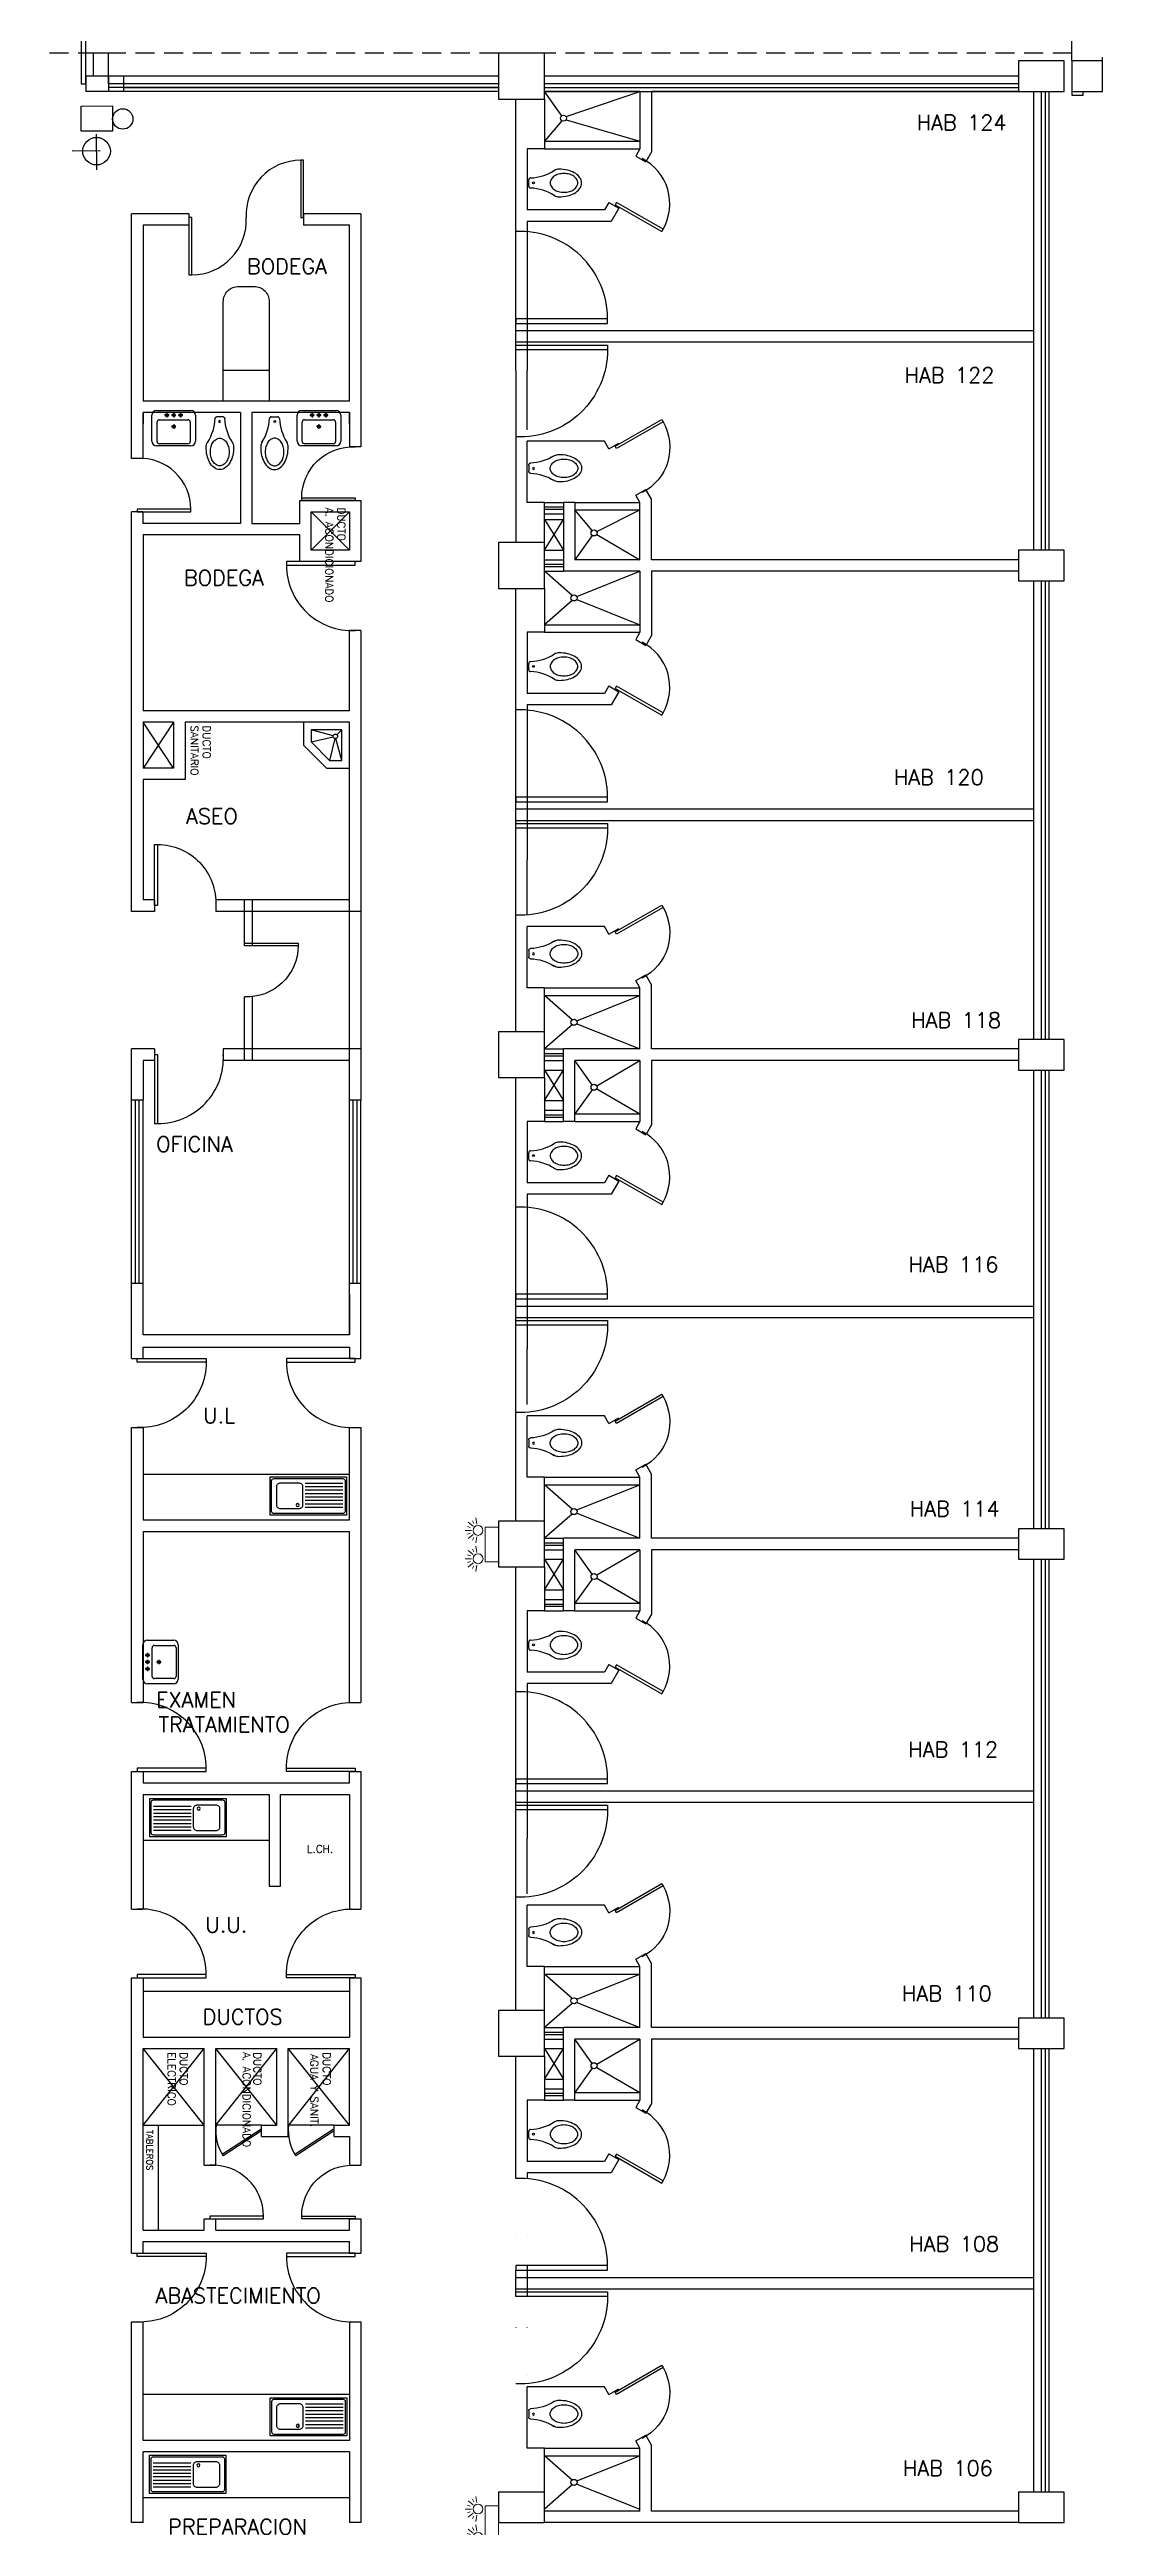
# Model space of a CAD drawing. Header units: metres. Extents: x 51 to 18146, y -212 to 18074.
# Drawn here: x 124.97 to 138.74, y 345.06 to 377.46 of the extents above; entities that cross this region are included whole.
import ezdxf

# ---------------------------------------------------------------- set-up
doc = ezdxf.new("R2010")
doc.units = ezdxf.units.M
doc.linetypes.add('HIDDEN', pattern=[0.375, 0.25, -0.125])
doc.layers.get('0').update_dxf_attribs({"color": 250})
for name, color, linetype in [('AY', 1, 'Continuous'), ('COL', 2, 'Continuous'), ('I-LE', 1, 'Continuous'), ('MU', 1, 'Continuous'), ('NO', 250, 'Continuous'), ('PA', 7, 'Continuous'), ('PU', 1, 'Continuous'), ('SA', 1, 'Continuous'), ('TA', 3, 'Continuous'), ('VE', 5, 'Continuous')]:
    doc.layers.add(name, color=color, linetype=linetype)
doc.layers.add('L-lampara de emergencia', color=1, linetype='Continuous', lineweight=0)
doc.layers.get('0').freeze()
doc.styles.add('ROMANS', font='romans', dxfattribs={"height": 0.13})

# ---------------------------------------------------------------- blocks, each defined once
blk = doc.blocks.new('A$C7ec3bbc5')
at = {"layer": 'L-lampara de emergencia'}
for p, q in [((0.00008, 0.000355), (0.000041, 0.000377)), ((0.000122, 0.000368), (0.000063, 0.000438)), ((0.000141, 0.000407), (0.000126, 0.000449)), ((0.000182, 0.000389), (0.000182, 0.000481)), ((0.000222, 0.000407), (0.000237, 0.000449)), ((0.000241, 0.000368), (0.0003, 0.000438)), ((0.000283, 0.000355), (0.000322, 0.000377)), ((0.00049, 0.000355), (0.000451, 0.000377)), ((0.000531, 0.000368), (0.000473, 0.000438)), ((0.000551, 0.000407), (0.000536, 0.000449)), ((0.000591, 0.000389), (0.000591, 0.000481)), ((0.000631, 0.000407), (0.000647, 0.000449)), ((0.000651, 0.000368), (0.00071, 0.000438)), ((0.000693, 0.000355), (0.000731, 0.000377)), ((0.00009, 0.000313), (0, 0.000328)), ((0.000273, 0.000313), (0.000363, 0.000328)), ((0.0005, 0.000313), (0.00041, 0.000328)), ((0.000683, 0.000313), (0.000773, 0.000328))]:
    blk.add_line(p, q, dxfattribs=at)
at = {"layer": 'L-lampara de emergencia', "linetype": 'Continuous'}
for p, q in [((0.000136, 0), (0.000136, 0.000192)), ((0.000136, 0.000192), (0.000636, 0.000192)), ((0.000636, 0), (0.000136, 0)), ((0.000636, 0.000192), (0.000636, 0))]:
    blk.add_line(p, q, dxfattribs=at)
at = {"layer": 'L-lampara de emergencia', "linetype": 'Continuous', "extrusion": (0, 0, -1)}
for centre, major_axis, start_param, end_param in [((0.000182, 0.000296), (0.0000505, 0.0000505), 3.926989, 10.210174), ((0.000591, 0.000296), (-0.0000505, 0.0000505), 5.497785254899894, 11.78097056207948)]:
    blk.add_ellipse(centre, major_axis=major_axis, ratio=1, start_param=start_param, end_param=end_param, dxfattribs=at)
blk = doc.blocks.new('A$C929a6598')
at = {"layer": 'I-LE'}
for p, q in [((0.000219, 0.000186), (0.000218, -0.000332)), ((0.000275, -0.000058), (-0.000135, -0.000058))]:
    blk.add_line(p, q, dxfattribs=at)
at = {"layer": 'I-LE', "lineweight": 25}
blk.add_lwpolyline([(0.000001, 0.000597), (0.000458, 0.000595), (0.000457, 0.000231), (0, 0.000232)], close=True, dxfattribs=at)
at = {"layer": 'I-LE'}
blk.add_circle((0.000606, 0.000405), 0.000148, dxfattribs=at)
at = {"layer": 'I-LE', "lineweight": 25}
blk.add_circle((0.000221, -0.00006), 0.000201, dxfattribs=at)
blk = doc.blocks.new('-COL60-')
at = {"color": 0}
blk.add_lwpolyline([(-0.3, 0.3), (-0.3, -0.3), (0.3, -0.3), (0.3, 0.3)], close=True, dxfattribs=at)
blk = doc.blocks.new('-COL40-')
at = {"color": 0}
blk.add_lwpolyline([(-0.2, 0.2), (-0.2, -0.2), (0.2, -0.2), (0.2, 0.2)], close=True, dxfattribs=at)
blk = doc.blocks.new('AS-03')
at = {"color": 0}
for p, q in [((-0.278, -0.098), (-0.278, 0.242)), ((-0.218, 0.302), (0.232, 0.302)), ((-0.211, -0.103), (-0.211, 0.152)), ((-0.181, 0.182), (0.194, 0.182)), ((-0.053, 0.242), (-0.113, 0.242)), ((-0.083, 0.272), (-0.083, 0.212)), ((0.037, 0.242), (-0.023, 0.242)), ((0.037, 0.092), (-0.023, 0.092)), ((0.007, 0.272), (0.007, 0.212)), ((0.007, 0.122), (0.007, 0.062)), ((0.127, 0.242), (0.067, 0.242)), ((0.097, 0.272), (0.097, 0.212)), ((0.224, 0.152), (0.224, -0.103)), ((0.292, 0.242), (0.292, -0.098)), ((0.232, -0.158), (-0.218, -0.158)), ((0.194, -0.133), (-0.181, -0.133))]:
    blk.add_line(p, q, dxfattribs=at)
for centre in [(-0.083, 0.242), (0.007, 0.242), (0.007, 0.092), (0.097, 0.242)]:
    blk.add_circle(centre, 0.02, dxfattribs=at)
for centre, radius, start, end in [((-0.218, 0.242), 0.06, 90, 180), ((-0.181, 0.152), 0.03, 90, 180), ((0.194, 0.152), 0.03, 0, 90), ((0.232, 0.242), 0.06, 0, 90), ((-0.218, -0.098), 0.06, 180, 270), ((-0.181, -0.103), 0.03, 180, 270), ((0.194, -0.103), 0.03, 270, 0), ((0.232, -0.098), 0.06, 270, 0)]:
    blk.add_arc(centre, radius, start, end, dxfattribs=at)
blk = doc.blocks.new('AS-21')
at = {"color": 0}
for p, q in [((0.3, 0.6), (0, 0.6)), ((0.259, 0.5), (0.1, 0.5)), ((0.1, 0.5), (0.1, 0.1)), ((0.1, 0.5), (0.177, 0.213)), ((0.192, 0.213), (0.259, 0.5)), ((0.5, 0.259), (0.259, 0.5)), ((0.6, 0.3), (0.3, 0.6)), ((0.1, 0.1), (0.164, 0.164)), ((0.1, 0.1), (0.5, 0.1)), ((0.5, 0.259), (0.213, 0.191)), ((0.213, 0.177), (0.5, 0.1))]:
    blk.add_line(p, q, dxfattribs=at)
for points in [[(0.5, 0.1), (0.5, 0.259)], [(0.6, 0), (0.6, 0.3)]]:
    blk.add_lwpolyline(points, dxfattribs=at)
blk.add_circle((0.185, 0.185), 0.0292, dxfattribs=at)
blk = doc.blocks.new('AS-07')
at = {"color": 0}
for p, q in [((0.446, 0.149), (-0.048, 0.149)), ((0.446, 0.104), (-0.048, 0.104)), ((0.446, 0.059), (-0.048, 0.059)), ((0.446, 0.014), (-0.048, 0.014)), ((0.446, -0.031), (-0.048, -0.031)), ((0.446, -0.076), (-0.048, -0.076)), ((0.446, -0.121), (-0.048, -0.121)), ((0.446, -0.166), (-0.048, -0.166))]:
    blk.add_line(p, q, dxfattribs=at)
blk.add_lwpolyline([(-0.507, 0.25), (-0.507, -0.25), (0.493, -0.25), (0.493, 0.25)], close=True, dxfattribs=at)
for points in [[(-0.487, 0.2), (-0.487, -0.2, 0.414214), (-0.457, -0.23), (0.443, -0.23, 0.414214), (0.473, -0.2), (0.473, 0.2, 0.414214), (0.443, 0.23), (-0.457, 0.23, 0.414214)], [(-0.421, 0.117), (-0.421, -0.123, 0.414214), (-0.371, -0.173), (-0.131, -0.173, 0.414214), (-0.081, -0.123), (-0.081, 0.117, 0.414214), (-0.131, 0.167), (-0.371, 0.167, 0.414214)]]:
    blk.add_lwpolyline(points, format="xyb", close=True, dxfattribs=at)
blk.add_circle((-0.147, 0.118), 0.02, dxfattribs=at)
blk = doc.blocks.new('AS-14')
at = {"color": 0}
blk.add_line((-0.046, 0.483), (0.036, 0.483), dxfattribs=at)
for points in [[(-0.162, 0.158, 0.022879), (-0.17, 0.146, 0.128162), (-0.185, 0.088, 0.055069), (-0.173, -0.023, 0.068879), (-0.14, -0.11, 0.105724), (-0.079, -0.182, 0.165058), (-0.005, -0.207, 0.165058), (0.069, -0.182, 0.105724), (0.13, -0.11, 0.068879), (0.163, -0.023, 0.055069), (0.175, 0.088, 0.128162)], [(0.175, 0.088, 0.128162), (0.16, 0.146, 0.022879), (0.152, 0.158, 0.085166)]]:
    blk.add_lwpolyline(points, format="xyb", dxfattribs=at)
blk.add_lwpolyline([(-0.125, 0.023, 0.068446), (-0.116, -0.049, 0.080596), (-0.09, -0.105, 0.107056), (-0.047, -0.145, 0.138156), (-0.003, -0.158, 0.138156), (0.041, -0.145, 0.107056), (0.083, -0.105, 0.080596), (0.109, -0.049, 0.068446), (0.119, 0.023, 0.068446), (0.109, 0.095, 0.080596), (0.083, 0.151, 0.107056), (0.041, 0.191, 0.138156), (-0.003, 0.203, 0.138156), (-0.047, 0.191, 0.107056), (-0.09, 0.151, 0.080596), (-0.116, 0.095, 0.068446)], format="xyb", close=True, dxfattribs=at)
blk.add_circle((-0.002, 0.42), 0.0125, dxfattribs=at)
for centre, radius, start, end in [((-0.7, 0.487), 0.63, 327.6068, 357.4769), ((-0.046, 0.458), 0.025, 90, 177.4769), ((0.036, 0.458), 0.025, 2.5231, 90), ((0.69, 0.487), 0.63, 182.5231, 212.3932)]:
    blk.add_arc(centre, radius, start, end, dxfattribs=at)
blk = doc.blocks.new('P-DE')
at = {"color": 0}
blk.add_lwpolyline([(-0.05, 1), (-0.05, 0), (0, 0), (0, 1), (-0.05, 1, 0.429311), (-1, 0, 3.280951)], format="xyb", dxfattribs=at)
blk = doc.blocks.new('P-IZ')
at = {"color": 0}
blk.add_lwpolyline([(0.05, 1), (0.05, 0), (0, 0), (0, 1), (0.05, 1, -0.429311), (1, 0, -3.280951)], format="xyb", dxfattribs=at)
blk = doc.blocks.new('-MP1')
at = {"color": 0}
for points in [[(0.475, 0.5), (0.475, 0), (0.5, 0), (0.5, 0.5), (0.475, 0.5, 0.429311), (0, 0, 3.280951)], [(-0.475, -0.5), (-0.475, 0), (-0.5, 0), (-0.5, -0.5), (-0.475, -0.5, 0.429311), (0, 0, 3.280951)]]:
    blk.add_lwpolyline(points, format="xyb", dxfattribs=at)

msp = doc.modelspace()

# ---------------------------------------------------------------- linework, layer by layer
at = {"layer": 'AY', "color": 0, "linetype": 'HIDDEN'}
for p, q in [((130.844, 377.41), (124.244, 377.41)), ((138.344, 377.41), (131.444, 377.41)), ((138.344, 377.41), (136.109, 377.41))]:
    msp.add_line(p, q, dxfattribs=at)
at = {"layer": 'AY', "color": 0}
for p, q in [((128.894, 371.41), (128.394, 370.91)), ((128.894, 370.91), (128.394, 371.41)), ((131.444, 371.31), (131.694, 371.31)), ((131.444, 370.91), (131.694, 371.31)), ((131.444, 371.31), (131.694, 370.91)), ((131.444, 370.91), (131.694, 370.91)), ((126.594, 368.06), (126.194, 368.66)), ((126.594, 368.66), (126.194, 368.06)), ((131.444, 364.11), (131.694, 364.11)), ((131.444, 364.11), (131.694, 363.71)), ((131.444, 363.71), (131.694, 364.11)), ((131.444, 363.71), (131.694, 363.71)), ((131.444, 357.31), (131.694, 357.71)), ((131.444, 357.71), (131.694, 357.31)), ((131.444, 357.71), (131.694, 357.71)), ((131.444, 357.31), (131.694, 357.31)), ((126.994, 350.31), (126.194, 351.31)), ((126.194, 350.31), (126.994, 351.31)), ((127.944, 350.31), (127.144, 351.31)), ((127.144, 350.31), (127.944, 351.31)), ((128.894, 350.31), (128.094, 351.31)), ((128.099, 350.31), (128.894, 351.31)), ((131.444, 351.31), (131.694, 351.31)), ((131.444, 351.31), (131.694, 350.91)), ((131.444, 350.91), (131.694, 351.31)), ((131.444, 350.91), (131.694, 350.91)), ((126.194, 350.31), (126.994, 350.31)), ((127.744, 350.31), (127.144, 350.31)), ((128.694, 350.31), (128.094, 350.31))]:
    msp.add_line(p, q, dxfattribs=at)
at = {"layer": 'COL', "color": 15}
for points in [[(137.644, 377.31), (137.644, 376.91), (138.244, 376.91), (138.244, 377.31)], [(137.644, 377.31), (137.644, 376.91), (138.244, 376.91), (138.244, 377.31)], [(137.644, 377.31), (137.644, 376.91), (138.244, 376.91), (138.244, 377.31)], [(137.644, 370.91), (137.644, 370.51), (138.244, 370.51), (138.244, 370.91)], [(137.644, 364.51), (137.644, 364.11), (138.244, 364.11), (138.244, 364.51)], [(137.644, 358.11), (137.644, 357.71), (138.244, 357.71), (138.244, 358.11)], [(137.644, 351.71), (137.644, 351.31), (138.244, 351.31), (138.244, 351.71)], [(130.844, 345.51), (130.844, 345.11), (131.444, 345.11), (131.444, 345.51)], [(137.644, 345.51), (137.644, 345.11), (138.244, 345.11), (138.244, 345.51)]]:
    msp.add_lwpolyline(points, close=True, dxfattribs=at)
at = {"layer": 'MU', "color": 0}
for p, q in [((126.194, 358.825), (128.894, 358.825)), ((126.194, 354.035), (127.844, 354.035)), ((126.194, 352.06), (128.894, 352.06)), ((126.394, 348.935), (126.394, 350.31)), ((128.894, 346.785), (126.194, 346.785)), ((128.894, 345.435), (126.194, 345.435))]:
    msp.add_line(p, q, dxfattribs=at)
at = {"layer": 'NO'}
for p, q in [((131.07, 373.783), (137.844, 373.783)), ((131.07, 373.633), (137.844, 373.633)), ((131.07, 367.525), (137.844, 367.525)), ((131.07, 367.375), (137.844, 367.375)), ((127.522, 365.733), (127.522, 366.335)), ((127.622, 366.335), (127.622, 365.733)), ((127.522, 364.235), (127.522, 365.068)), ((127.622, 365.071), (127.622, 364.235)), ((131.07, 361.023), (137.844, 361.023)), ((131.07, 360.873), (137.844, 360.873)), ((131.07, 354.682), (137.844, 354.682)), ((131.07, 354.532), (137.844, 354.532)), ((131.07, 349.611), (131.07, 351.21)), ((131.07, 348.317), (137.844, 348.317)), ((131.07, 348.167), (137.844, 348.167))]:
    msp.add_line(p, q, dxfattribs=at)
at = {"layer": 'PA', "color": 0}
for p, q in [((138.344, 377.31), (138.344, 378.96)), ((138.344, 377.31), (138.344, 378.96)), ((138.744, 377.31), (138.744, 377.36)), ((125.744, 377.11), (125.444, 377.11)), ((125.444, 377.11), (125.444, 376.91)), ((125.744, 376.91), (125.444, 376.91)), ((125.744, 377.11), (125.744, 376.91)), ((131.07, 373.26), (131.069, 376.81)), ((137.644, 377.11), (131.444, 377.11)), ((132.544, 376.91), (131.444, 376.91)), ((132.694, 376.91), (131.444, 376.91)), ((131.444, 376.81), (131.444, 376.16)), ((132.694, 376.91), (131.694, 376.91)), ((132.694, 376.91), (131.695, 376.91)), ((132.694, 376.91), (132.694, 376.16)), ((132.844, 376.91), (132.844, 376.119)), ((137.644, 376.91), (132.844, 376.91)), ((138.344, 376.91), (138.344, 376.86)), ((138.344, 376.86), (138.494, 376.86)), ((138.494, 376.86), (138.494, 376.91)), ((131.219, 376.159), (131.219, 375.36)), ((131.444, 376.16), (131.22, 376.16)), ((132.694, 376.16), (132.639, 376.064)), ((132.639, 376.064), (132.769, 375.989)), ((132.844, 376.119), (132.769, 375.989)), ((126.794, 375.31), (126.044, 375.31)), ((126.044, 372.11), (126.044, 375.31)), ((126.794, 375.31), (126.794, 375.16)), ((128.294, 375.31), (128.294, 375.16)), ((129.044, 375.31), (128.294, 375.31)), ((129.044, 375.31), (129.044, 372.26)), ((131.219, 375.36), (131.22, 375.36)), ((131.22, 375.21), (131.219, 375.209)), ((131.219, 375.209), (131.219, 373.26)), ((132.232, 375.36), (131.22, 375.36)), ((132.319, 375.21), (131.22, 375.21)), ((132.289, 375.458), (132.232, 375.36)), ((132.289, 375.458), (132.419, 375.383)), ((132.419, 375.383), (132.319, 375.21)), ((126.794, 375.16), (126.194, 375.16)), ((126.194, 375.16), (126.194, 372.86)), ((128.894, 375.16), (128.294, 375.16)), ((128.894, 372.86), (128.894, 375.16)), ((131.07, 374.46), (131.069, 374.46)), ((131.219, 374.46), (131.219, 374.46)), ((131.07, 373.26), (131.069, 373.259)), ((131.069, 373.259), (131.069, 371.01)), ((131.219, 373.259), (131.219, 373.26)), ((131.219, 372.485), (131.219, 373.259)), ((128.894, 372.86), (126.194, 372.86)), ((127.469, 372.71), (126.194, 372.71)), ((127.469, 372.71), (126.194, 372.71)), ((126.194, 372.11), (126.194, 372.71)), ((126.194, 372.71), (126.194, 372.56)), ((127.469, 372.71), (127.469, 371.26)), ((127.619, 372.71), (127.619, 371.26)), ((128.894, 372.71), (127.619, 372.71)), ((128.894, 372.71), (127.619, 372.71)), ((128.894, 372.56), (128.894, 372.71)), ((128.894, 372.71), (128.894, 372.26)), ((129.044, 372.26), (128.894, 372.26)), ((132.232, 372.335), (131.219, 372.335)), ((131.219, 371.535), (131.219, 372.335)), ((132.289, 372.236), (132.232, 372.335)), ((132.289, 372.236), (132.419, 372.311)), ((126.194, 372.11), (126.044, 372.11)), ((126.044, 372.11), (126.044, 372.11)), ((132.639, 371.63), (132.769, 371.705)), ((132.694, 371.535), (132.639, 371.63)), ((132.844, 371.575), (132.769, 371.705)), ((126.044, 366.185), (126.044, 371.41)), ((126.19, 371.41), (126.044, 371.41)), ((126.19, 371.41), (126.19, 371.26)), ((128.244, 371.26), (128.244, 371.56)), ((128.244, 371.56), (129.044, 371.56)), ((128.394, 370.91), (128.394, 371.41)), ((128.394, 371.41), (128.894, 371.41)), ((128.894, 371.41), (128.894, 370.91)), ((129.044, 371.56), (129.044, 370.76)), ((131.219, 371.535), (131.22, 371.535)), ((131.444, 371.535), (131.22, 371.535)), ((131.444, 371.01), (131.444, 371.535)), ((131.694, 371.535), (131.694, 370.635)), ((131.844, 371.535), (131.694, 371.535)), ((131.844, 371.535), (131.844, 370.785)), ((132.694, 370.785), (132.694, 371.535)), ((132.844, 370.785), (132.844, 371.575)), ((127.469, 371.26), (126.19, 371.26)), ((128.244, 371.11), (126.194, 371.11)), ((126.194, 371.11), (126.194, 368.81)), ((127.619, 371.26), (128.244, 371.26)), ((128.244, 370.76), (128.244, 371.11)), ((129.044, 370.76), (128.244, 370.76)), ((128.894, 370.91), (128.394, 370.91)), ((132.694, 370.785), (131.844, 370.785)), ((132.694, 370.785), (131.844, 370.785)), ((137.644, 370.785), (132.844, 370.785)), ((137.644, 370.785), (132.844, 370.785)), ((131.07, 366.86), (131.069, 370.41)), ((131.444, 370.41), (131.444, 369.835)), ((132.694, 370.635), (131.694, 370.635)), ((132.694, 370.635), (132.694, 369.835)), ((137.644, 370.635), (132.844, 370.635)), ((132.844, 370.635), (132.844, 369.794)), ((129.044, 369.86), (128.894, 369.86)), ((128.894, 368.81), (128.894, 369.86)), ((129.044, 369.86), (129.044, 366.185)), ((131.219, 369.835), (131.219, 369.035)), ((131.444, 369.835), (131.219, 369.835)), ((132.694, 369.835), (132.639, 369.739)), ((132.639, 369.739), (132.769, 369.664)), ((132.844, 369.794), (132.769, 369.664)), ((131.219, 369.035), (131.22, 369.035)), ((132.232, 369.035), (131.22, 369.035)), ((132.289, 369.133), (132.232, 369.035)), ((132.289, 369.133), (132.419, 369.058)), ((132.419, 369.058), (132.319, 368.885)), ((128.894, 368.81), (126.194, 368.81)), ((131.22, 368.885), (131.219, 368.884)), ((131.219, 368.884), (131.219, 366.86)), ((132.319, 368.885), (131.22, 368.885)), ((126.194, 368.66), (126.194, 368.06)), ((126.594, 368.66), (126.194, 368.66)), ((126.594, 368.66), (126.594, 368.06)), ((126.744, 368.66), (126.744, 367.91)), ((128.894, 368.66), (126.744, 368.66)), ((128.894, 364.235), (128.894, 368.66)), ((126.594, 368.06), (126.194, 368.06)), ((131.07, 368.06), (131.069, 368.06)), ((131.07, 368.06), (131.069, 368.06)), ((131.219, 368.06), (131.219, 368.06)), ((131.219, 368.06), (131.219, 368.06)), ((126.194, 367.91), (126.194, 366.335)), ((126.744, 367.91), (126.194, 367.91)), ((131.07, 366.86), (131.069, 366.859)), ((131.07, 366.86), (131.069, 366.859)), ((131.069, 364.61), (131.069, 366.859)), ((131.219, 366.859), (131.219, 366.86)), ((131.219, 366.859), (131.219, 366.86)), ((131.219, 366.135), (131.219, 366.859)), ((126.344, 366.185), (126.044, 366.185)), ((126.344, 366.335), (126.194, 366.335)), ((126.344, 366.335), (126.344, 366.185)), ((127.144, 366.335), (127.144, 366.185)), ((128.894, 366.335), (127.144, 366.335)), ((129.044, 366.185), (127.144, 366.185)), ((129.044, 366.185), (129.044, 363.717)), ((131.22, 366.135), (131.219, 366.135)), ((131.219, 365.984), (131.22, 365.985)), ((131.219, 365.185), (131.219, 365.984)), ((132.232, 365.985), (131.22, 365.985)), ((132.289, 365.886), (132.232, 365.985)), ((132.289, 365.886), (132.419, 365.961)), ((131.444, 365.185), (131.219, 365.185)), ((131.444, 364.61), (131.444, 365.185)), ((132.639, 365.28), (132.769, 365.355)), ((132.694, 365.185), (132.639, 365.28)), ((132.694, 364.385), (132.694, 365.185)), ((132.844, 365.225), (132.769, 365.355)), ((132.844, 364.385), (132.844, 365.225)), ((126.344, 364.385), (126.044, 364.385)), ((126.044, 363.717), (126.044, 364.385)), ((126.344, 364.235), (126.194, 364.235)), ((126.194, 364.235), (126.194, 363.717)), ((126.344, 364.385), (126.344, 364.235)), ((127.244, 364.385), (127.244, 364.235)), ((129.044, 364.385), (127.244, 364.385)), ((128.894, 364.235), (127.244, 364.235)), ((128.894, 363.717), (128.894, 364.235)), ((132.694, 364.385), (131.694, 364.385)), ((131.694, 363.435), (131.694, 364.385)), ((132.694, 364.235), (131.844, 364.235)), ((131.844, 363.435), (131.844, 364.235)), ((132.694, 364.235), (132.694, 363.435)), ((137.644, 364.385), (132.844, 364.385)), ((137.644, 364.235), (132.844, 364.235)), ((132.844, 364.235), (132.844, 363.394)), ((131.07, 360.46), (131.069, 364.01)), ((131.444, 364.01), (131.444, 363.435)), ((126.194, 363.717), (126.044, 363.717)), ((129.044, 363.717), (128.894, 363.717)), ((131.219, 363.435), (131.219, 362.635)), ((131.444, 363.435), (131.219, 363.435)), ((131.844, 363.435), (131.694, 363.435)), ((132.694, 363.435), (132.639, 363.339)), ((132.639, 363.339), (132.769, 363.264)), ((132.844, 363.394), (132.769, 363.264)), ((131.219, 362.635), (131.22, 362.635)), ((132.232, 362.635), (131.22, 362.635)), ((132.289, 362.733), (132.232, 362.635)), ((132.289, 362.733), (132.419, 362.658)), ((132.419, 362.658), (132.319, 362.485)), ((131.22, 362.485), (131.219, 362.484)), ((131.219, 362.484), (131.219, 360.46)), ((132.319, 362.485), (131.22, 362.485)), ((131.07, 361.66), (131.069, 361.66)), ((131.07, 361.66), (131.069, 361.66)), ((131.07, 361.66), (131.069, 361.66)), ((131.219, 361.66), (131.219, 361.66)), ((131.219, 361.66), (131.219, 361.66)), ((131.219, 361.66), (131.219, 361.66)), ((126.044, 360.335), (126.044, 361.317)), ((126.194, 361.317), (126.044, 361.317)), ((126.194, 360.645), (126.194, 361.317)), ((128.894, 360.645), (128.894, 361.317)), ((129.044, 361.317), (128.894, 361.317)), ((129.044, 360.335), (129.044, 361.317)), ((128.894, 361.175), (128.894, 360.645)), ((128.894, 360.645), (126.194, 360.645)), ((126.044, 360.335), (126.194, 360.335)), ((126.194, 360.335), (126.194, 360.485)), ((126.194, 360.485), (128.894, 360.485)), ((128.894, 360.485), (128.894, 360.335)), ((128.894, 360.335), (129.044, 360.335)), ((131.07, 360.46), (131.069, 360.459)), ((131.07, 360.46), (131.069, 360.459)), ((131.07, 360.46), (131.069, 360.459)), ((131.069, 358.21), (131.069, 360.459)), ((131.219, 360.459), (131.219, 360.46)), ((131.219, 360.459), (131.219, 360.46)), ((131.219, 360.459), (131.219, 360.46)), ((131.219, 359.735), (131.219, 360.459)), ((131.219, 359.735), (131.22, 359.735)), ((126.044, 355.835), (126.044, 359.435)), ((126.044, 359.435), (126.194, 359.435)), ((126.194, 359.435), (126.194, 358.225)), ((128.894, 358.225), (128.894, 359.435)), ((128.894, 359.435), (129.044, 359.435)), ((129.044, 359.435), (129.044, 355.835)), ((131.22, 359.585), (131.219, 359.584)), ((131.219, 358.785), (131.219, 359.584)), ((132.232, 359.585), (131.22, 359.585)), ((132.289, 359.486), (132.232, 359.585)), ((132.289, 359.486), (132.419, 359.561)), ((131.444, 358.785), (131.219, 358.785)), ((131.444, 358.21), (131.444, 358.785)), ((132.639, 358.88), (132.769, 358.955)), ((132.694, 358.785), (132.639, 358.88)), ((132.694, 357.985), (132.694, 358.785)), ((132.844, 358.825), (132.769, 358.955)), ((132.844, 357.985), (132.844, 358.825)), ((126.194, 358.225), (128.894, 358.225)), ((126.194, 358.075), (126.194, 355.835)), ((126.194, 358.075), (128.894, 358.075)), ((128.894, 355.835), (128.894, 358.075)), ((132.694, 357.985), (131.694, 357.985)), ((131.694, 357.035), (131.694, 357.985)), ((132.694, 357.835), (131.844, 357.835)), ((131.844, 357.035), (131.844, 357.835)), ((132.694, 357.835), (132.694, 357.035)), ((137.644, 357.985), (132.844, 357.985)), ((137.644, 357.985), (132.844, 357.985)), ((132.844, 357.835), (132.844, 356.994)), ((137.644, 357.835), (132.844, 357.835)), ((131.069, 354.059), (131.069, 357.61)), ((131.444, 357.61), (131.444, 357.035)), ((131.444, 357.035), (131.219, 357.035)), ((131.219, 357.035), (131.219, 356.235)), ((131.844, 357.035), (131.694, 357.035)), ((132.694, 357.035), (132.639, 356.939)), ((132.639, 356.939), (132.769, 356.864)), ((132.844, 356.994), (132.769, 356.864)), ((131.219, 356.235), (131.22, 356.235)), ((131.22, 356.085), (131.219, 356.084)), ((131.219, 356.084), (131.219, 354.06)), ((132.232, 356.235), (131.22, 356.235)), ((132.319, 356.085), (131.22, 356.085)), ((132.289, 356.333), (132.232, 356.235)), ((132.289, 356.333), (132.419, 356.258)), ((132.419, 356.258), (132.319, 356.085)), ((126.044, 355.835), (126.194, 355.835)), ((128.894, 355.835), (129.044, 355.835)), ((131.07, 355.26), (131.069, 355.26)), ((131.07, 355.26), (131.069, 355.26)), ((131.07, 355.26), (131.069, 355.26)), ((131.219, 355.26), (131.219, 355.26)), ((131.219, 355.26), (131.219, 355.26)), ((131.219, 355.26), (131.219, 355.26)), ((126.044, 354.935), (126.194, 354.935)), ((126.044, 353.135), (126.044, 354.935)), ((126.194, 354.935), (126.194, 354.785)), ((126.194, 354.785), (128.894, 354.785)), ((128.894, 354.935), (129.044, 354.935)), ((128.894, 354.785), (128.894, 354.935)), ((129.044, 354.935), (129.044, 353.135)), ((126.194, 354.635), (126.194, 353.135)), ((126.194, 354.635), (127.844, 354.635)), ((127.844, 354.635), (127.844, 353.435)), ((127.994, 354.635), (128.894, 354.635)), ((127.994, 353.435), (127.994, 354.635)), ((128.894, 354.635), (128.894, 353.135)), ((131.07, 354.06), (131.069, 354.059)), ((131.07, 354.06), (131.069, 354.059)), ((131.07, 354.06), (131.069, 354.059)), ((131.069, 351.81), (131.069, 354.059)), ((131.219, 354.059), (131.219, 354.06)), ((131.219, 354.059), (131.219, 354.06)), ((131.219, 354.059), (131.219, 354.06)), ((131.219, 353.335), (131.219, 354.059)), ((127.844, 353.435), (127.994, 353.435)), ((131.219, 353.335), (131.22, 353.335)), ((131.22, 353.185), (131.219, 353.184)), ((131.219, 352.385), (131.219, 353.184)), ((132.232, 353.185), (131.22, 353.185)), ((132.289, 353.086), (132.232, 353.185)), ((132.289, 353.086), (132.419, 353.161)), ((126.044, 353.135), (126.194, 353.135)), ((128.894, 353.135), (129.044, 353.135)), ((132.639, 352.48), (132.769, 352.555)), ((132.844, 352.425), (132.769, 352.555)), ((126.044, 352.235), (126.194, 352.235)), ((126.044, 348.635), (126.044, 352.235)), ((126.194, 352.235), (126.194, 351.46)), ((128.894, 352.235), (128.894, 351.46)), ((128.894, 352.235), (129.044, 352.235)), ((129.044, 352.235), (129.044, 349.785)), ((131.444, 352.385), (131.219, 352.385)), ((131.444, 351.81), (131.444, 352.385)), ((131.444, 351.81), (131.444, 352.235)), ((132.694, 352.385), (132.639, 352.48)), ((132.694, 351.585), (132.694, 352.385)), ((132.844, 351.585), (132.844, 352.425)), ((131.694, 350.635), (131.694, 351.585)), ((132.694, 351.585), (131.694, 351.585)), ((137.644, 351.585), (132.844, 351.585)), ((126.194, 351.46), (128.894, 351.46)), ((126.194, 348.935), (126.194, 351.31)), ((126.194, 351.31), (126.994, 351.31)), ((126.994, 349.785), (126.994, 351.31)), ((127.144, 349.785), (127.144, 351.31)), ((127.144, 351.31), (127.944, 351.31)), ((127.944, 350.31), (127.944, 351.31)), ((128.094, 351.31), (128.894, 351.31)), ((128.094, 350.16), (128.094, 351.31)), ((128.894, 350.31), (128.894, 351.31)), ((131.444, 351.21), (131.444, 350.635)), ((131.844, 350.635), (131.844, 351.435)), ((132.694, 351.435), (131.844, 351.435)), ((132.694, 351.435), (132.694, 350.635)), ((132.844, 351.435), (132.844, 350.594)), ((137.644, 351.435), (132.844, 351.435)), ((131.219, 350.635), (131.219, 349.835)), ((131.444, 350.635), (131.219, 350.635)), ((131.844, 350.635), (131.694, 350.635)), ((132.694, 350.635), (132.639, 350.539)), ((132.844, 350.594), (132.769, 350.464)), ((127.744, 350.16), (127.744, 350.31)), ((127.744, 350.31), (127.944, 350.31)), ((128.694, 350.31), (128.894, 350.31)), ((128.694, 350.16), (128.694, 350.31)), ((132.639, 350.539), (132.769, 350.464)), ((127.744, 350.16), (128.094, 350.16)), ((128.694, 350.16), (128.894, 350.16)), ((128.894, 350.16), (128.894, 349.785)), ((132.289, 349.933), (132.232, 349.835)), ((132.289, 349.933), (132.419, 349.858)), ((126.994, 349.785), (127.144, 349.785)), ((128.894, 349.785), (129.044, 349.785)), ((131.219, 349.835), (131.22, 349.835)), ((131.22, 349.685), (131.219, 349.684)), ((131.219, 349.684), (131.219, 349.609)), ((132.232, 349.835), (131.22, 349.835)), ((132.319, 349.685), (131.22, 349.685)), ((132.419, 349.858), (132.319, 349.685)), ((126.194, 348.935), (126.994, 348.935)), ((126.994, 349.085), (127.144, 349.085)), ((126.994, 348.935), (126.994, 349.085)), ((127.144, 348.935), (127.144, 349.085)), ((127.144, 348.935), (128.894, 348.935)), ((128.894, 349.085), (129.044, 349.085)), ((128.894, 348.935), (128.894, 349.085)), ((129.044, 349.085), (129.044, 348.635)), ((126.044, 348.635), (126.194, 348.635)), ((126.194, 348.785), (128.894, 348.785)), ((126.194, 348.635), (126.194, 348.785)), ((128.894, 348.635), (128.894, 348.785)), ((128.894, 348.635), (129.044, 348.635)), ((131.07, 348.86), (131.069, 348.86)), ((131.07, 348.86), (131.069, 348.86)), ((131.07, 348.86), (131.069, 348.86)), ((131.219, 348.86), (131.219, 348.86)), ((131.219, 348.86), (131.219, 348.86)), ((131.219, 348.86), (131.219, 348.86)), ((131.07, 348.067), (131.07, 348.411)), ((131.219, 348.471), (131.219, 348.067)), ((126.044, 345.11), (126.044, 347.735)), ((126.044, 347.735), (126.194, 347.735)), ((126.194, 346.185), (126.194, 347.735)), ((128.894, 347.735), (128.894, 346.185)), ((128.894, 347.735), (129.044, 347.735)), ((129.044, 347.735), (129.044, 345.11)), ((131.07, 347.66), (131.069, 347.659)), ((131.07, 347.66), (131.069, 347.659)), ((131.07, 347.66), (131.069, 347.659)), ((131.07, 347.66), (131.069, 347.659)), ((131.219, 347.659), (131.219, 347.66)), ((131.219, 347.659), (131.219, 347.66)), ((131.219, 347.659), (131.219, 347.66)), ((131.219, 347.659), (131.219, 347.66)), ((131.219, 347.035), (131.22, 347.035)), ((131.219, 346.935), (131.22, 346.935)), ((131.22, 346.885), (131.219, 346.884)), ((131.219, 346.085), (131.219, 346.884)), ((131.22, 346.785), (131.219, 346.784)), ((132.232, 346.885), (131.22, 346.885)), ((132.289, 346.786), (132.232, 346.885)), ((132.289, 346.786), (132.419, 346.861)), ((128.894, 346.185), (126.194, 346.185)), ((126.194, 345.11), (126.194, 346.035)), ((128.894, 346.035), (126.194, 346.035)), ((128.894, 346.035), (128.894, 345.11)), ((131.219, 346.085), (131.22, 346.085)), ((131.444, 346.085), (131.22, 346.085)), ((131.444, 346.085), (131.444, 346.084)), ((131.444, 345.41), (131.444, 346.084)), ((132.639, 346.18), (132.769, 346.255)), ((132.694, 346.085), (132.639, 346.18)), ((132.694, 345.26), (132.694, 346.085)), ((132.844, 346.125), (132.769, 346.255)), ((132.844, 345.26), (132.844, 346.125)), ((131.444, 345.26), (131.444, 345.835)), ((126.194, 345.11), (126.044, 345.11)), ((129.044, 345.11), (128.894, 345.11)), ((132.694, 345.26), (131.444, 345.26)), ((137.644, 345.11), (131.444, 345.11)), ((137.644, 345.26), (132.844, 345.26))]:
    msp.add_line(p, q, dxfattribs=at)
at = {"layer": 'PU', "color": 15}
for p, q in [((127.733, 350.251), (127.23, 349.924)), ((127.744, 350.235), (127.241, 349.908)), ((128.683, 350.251), (128.18, 349.924)), ((128.694, 350.235), (128.191, 349.908))]:
    msp.add_line(p, q, dxfattribs=at)
for centre in [(127.744, 350.235), (128.694, 350.235)]:
    msp.add_arc(centre, 0.6, 172.8192, 213.0239, dxfattribs=at)
at = {"layer": 'SA', "color": 15}
for p, q in [((131.671, 376.592), (131.444, 376.91)), ((131.729, 376.58), (132.694, 376.91)), ((131.671, 376.527), (131.444, 376.26)), ((131.729, 376.539), (132.694, 376.26)), ((131.444, 376.26), (132.694, 376.26)), ((131.444, 376.16), (132.694, 376.16)), ((131.844, 376.26), (132.694, 376.26)), ((131.844, 376.16), (132.694, 376.16)), ((127.844, 373.26), (127.244, 373.26)), ((127.844, 373.26), (127.244, 373.26)), ((131.844, 371.535), (132.694, 371.535)), ((131.844, 371.535), (132.694, 371.535)), ((132.071, 371.167), (131.844, 371.435)), ((131.844, 371.435), (132.694, 371.435)), ((131.844, 371.435), (132.694, 371.435)), ((132.071, 371.167), (131.844, 371.435)), ((132.129, 371.155), (132.694, 371.435)), ((132.129, 371.155), (132.694, 371.435)), ((132.071, 371.102), (131.844, 370.785)), ((132.071, 371.102), (131.844, 370.785)), ((132.129, 371.114), (132.694, 370.785)), ((132.129, 371.114), (132.694, 370.785)), ((131.809, 370.317), (131.444, 370.635)), ((131.809, 370.317), (131.444, 370.635)), ((131.867, 370.305), (132.694, 370.635)), ((131.867, 370.305), (132.694, 370.635)), ((131.809, 370.252), (131.444, 369.935)), ((131.809, 370.252), (131.444, 369.935)), ((131.867, 370.264), (132.694, 369.935)), ((131.867, 370.264), (132.694, 369.935)), ((131.444, 369.935), (132.694, 369.935)), ((131.444, 369.935), (132.694, 369.935)), ((131.444, 369.835), (132.694, 369.835)), ((131.444, 369.835), (132.694, 369.835)), ((131.444, 365.185), (132.694, 365.185)), ((131.444, 365.185), (132.694, 365.185)), ((131.809, 364.767), (131.444, 365.085)), ((131.444, 365.085), (132.694, 365.085)), ((131.444, 365.085), (132.694, 365.085)), ((131.809, 364.767), (131.444, 365.085)), ((131.867, 364.755), (132.694, 365.085)), ((131.867, 364.755), (132.694, 365.085)), ((131.809, 364.702), (131.444, 364.385)), ((131.809, 364.702), (131.444, 364.385)), ((131.867, 364.714), (132.694, 364.385)), ((131.867, 364.714), (132.694, 364.385)), ((132.071, 363.917), (131.844, 364.235)), ((132.071, 363.917), (131.844, 364.235)), ((132.129, 363.905), (132.694, 364.235)), ((132.129, 363.905), (132.694, 364.235)), ((132.071, 363.852), (131.844, 363.535)), ((132.071, 363.852), (131.844, 363.535)), ((132.129, 363.864), (132.694, 363.535)), ((132.129, 363.864), (132.694, 363.535)), ((131.844, 363.535), (132.694, 363.535)), ((131.844, 363.535), (132.694, 363.535)), ((131.844, 363.435), (132.694, 363.435)), ((131.844, 363.435), (132.694, 363.435)), ((131.444, 358.785), (132.694, 358.785)), ((131.444, 358.785), (132.694, 358.785)), ((131.444, 358.685), (132.694, 358.685)), ((131.809, 358.367), (131.444, 358.685)), ((131.444, 358.685), (132.694, 358.685)), ((131.809, 358.367), (131.444, 358.685)), ((131.867, 358.355), (132.694, 358.685)), ((131.867, 358.355), (132.694, 358.685)), ((131.809, 358.302), (131.444, 357.985)), ((131.809, 358.302), (131.444, 357.985)), ((131.867, 358.314), (132.694, 357.985)), ((131.867, 358.314), (132.694, 357.985)), ((132.071, 357.517), (131.844, 357.835)), ((132.071, 357.517), (131.844, 357.835)), ((132.129, 357.505), (132.694, 357.835)), ((132.129, 357.505), (132.694, 357.835)), ((132.071, 357.452), (131.844, 357.135)), ((132.071, 357.452), (131.844, 357.135)), ((132.129, 357.464), (132.694, 357.135)), ((132.129, 357.464), (132.694, 357.135)), ((131.844, 357.135), (132.694, 357.135)), ((131.844, 357.135), (132.694, 357.135)), ((131.844, 357.035), (132.694, 357.035)), ((131.844, 357.035), (132.694, 357.035)), ((131.444, 352.385), (132.694, 352.385)), ((131.444, 352.385), (132.694, 352.385)), ((131.444, 352.385), (132.694, 352.385)), ((131.809, 351.967), (131.444, 352.285)), ((131.444, 352.285), (132.694, 352.285)), ((131.809, 351.967), (131.444, 352.285)), ((131.444, 352.285), (132.694, 352.285)), ((131.444, 352.285), (132.694, 352.285)), ((131.809, 351.967), (131.444, 352.285)), ((131.867, 351.955), (132.694, 352.285)), ((131.867, 351.955), (132.694, 352.285)), ((131.867, 351.955), (132.694, 352.285)), ((131.809, 351.902), (131.444, 351.585)), ((131.809, 351.902), (131.444, 351.585)), ((131.809, 351.902), (131.444, 351.585)), ((131.867, 351.914), (132.694, 351.585)), ((131.867, 351.914), (132.694, 351.585)), ((131.867, 351.914), (132.694, 351.585)), ((132.071, 351.117), (131.844, 351.435)), ((132.071, 351.117), (131.844, 351.435)), ((132.071, 351.117), (131.844, 351.435)), ((132.129, 351.105), (132.694, 351.435)), ((132.129, 351.105), (132.694, 351.435)), ((132.129, 351.105), (132.694, 351.435)), ((132.071, 351.052), (131.844, 350.735)), ((132.071, 351.052), (131.844, 350.735)), ((132.129, 351.064), (132.694, 350.735)), ((132.129, 351.064), (132.694, 350.735)), ((131.844, 350.735), (132.694, 350.735)), ((131.844, 350.735), (132.694, 350.735)), ((131.844, 350.635), (132.694, 350.635)), ((131.844, 350.635), (132.694, 350.635)), ((131.444, 346.085), (132.694, 346.085)), ((131.444, 346.085), (132.694, 346.085)), ((131.809, 345.667), (131.444, 345.985)), ((131.444, 345.985), (132.694, 345.985)), ((131.444, 345.985), (132.694, 345.985)), ((131.809, 345.667), (131.444, 345.985)), ((131.867, 345.655), (132.694, 345.985)), ((131.867, 345.655), (132.694, 345.985)), ((131.809, 345.602), (131.444, 345.285)), ((131.809, 345.602), (131.444, 345.285)), ((131.867, 345.614), (132.694, 345.285)), ((131.867, 345.614), (132.694, 345.285))]:
    msp.add_line(p, q, dxfattribs=at)
msp.add_lwpolyline([(127.844, 372.86), (127.244, 372.86), (127.244, 374.16, -0.414214), (127.444, 374.36), (127.644, 374.36, -0.414214), (127.844, 374.16)], format="xyb", close=True, dxfattribs=at)
msp.add_lwpolyline([(127.844, 372.86), (127.244, 372.86), (127.244, 374.16, -0.414214), (127.444, 374.36), (127.644, 374.36, -0.414214), (127.844, 374.16)], format="xyb", close=True, dxfattribs=at)
for centre in [(131.694, 376.56), (132.094, 371.135), (132.094, 371.135), (131.832, 370.285), (131.832, 370.285), (131.832, 364.735), (131.832, 364.735), (132.094, 363.885), (132.094, 363.885), (131.832, 358.335), (131.832, 358.335), (132.094, 357.485), (132.094, 357.485), (131.832, 351.935), (131.832, 351.935), (131.832, 351.935), (132.094, 351.085), (132.094, 351.085), (132.094, 351.085), (131.832, 345.635), (131.832, 345.635)]:
    msp.add_circle(centre, 0.04, dxfattribs=at)
at = {"layer": 'TA', "color": 0}
for p, q in [((125.744, 377.41), (125.544, 377.41)), ((125.544, 377.11), (125.544, 377.41)), ((125.744, 377.01), (125.744, 377.41))]:
    msp.add_line(p, q, dxfattribs=at)
at = {"layer": 'VE', "color": 0}
for p, q in [((130.844, 377.11), (125.744, 377.11)), ((130.844, 377.01), (125.744, 377.01)), ((130.844, 376.96), (125.744, 376.96)), ((130.844, 376.91), (125.744, 376.91)), ((125.944, 376.91), (125.944, 377.11)), ((130.844, 377.11), (125.944, 377.11)), ((130.844, 377.01), (125.944, 377.01)), ((125.944, 376.96), (130.844, 376.96)), ((130.844, 376.91), (125.944, 376.91)), ((137.644, 377.11), (131.444, 377.11)), ((137.644, 377.01), (131.444, 377.01)), ((131.444, 376.96), (137.644, 376.96)), ((131.444, 376.91), (137.644, 376.91)), ((137.644, 377.11), (136.109, 377.11)), ((137.644, 377.01), (136.109, 377.01)), ((136.109, 376.96), (137.644, 376.96)), ((136.109, 376.91), (137.644, 376.91)), ((137.844, 376.91), (137.844, 370.91)), ((137.944, 376.91), (137.944, 370.91)), ((137.994, 376.91), (137.994, 370.91)), ((138.044, 376.91), (138.044, 370.91)), ((131.444, 371.535), (131.694, 371.535)), ((131.444, 371.475), (131.694, 371.475)), ((131.444, 371.445), (131.694, 371.445)), ((131.444, 371.385), (131.694, 371.385)), ((131.444, 371.384), (131.694, 371.384)), ((131.444, 370.785), (131.694, 370.785)), ((131.444, 370.725), (131.694, 370.725)), ((131.444, 370.695), (131.694, 370.695)), ((131.444, 370.635), (131.694, 370.635)), ((131.444, 370.635), (131.694, 370.635)), ((137.844, 370.51), (137.844, 364.51)), ((137.944, 370.51), (137.944, 364.51)), ((137.994, 370.51), (137.994, 364.51)), ((138.044, 370.51), (138.044, 364.51)), ((131.444, 364.385), (131.694, 364.385)), ((131.444, 364.325), (131.694, 364.325)), ((131.444, 364.295), (131.694, 364.295)), ((131.444, 364.235), (131.694, 364.235)), ((137.844, 364.11), (137.844, 358.11)), ((137.944, 364.11), (137.944, 358.11)), ((137.994, 364.11), (137.994, 358.11)), ((138.044, 364.11), (138.044, 358.11)), ((126.044, 361.317), (126.044, 363.717)), ((126.094, 361.317), (126.094, 363.717)), ((126.144, 361.317), (126.144, 363.717)), ((126.194, 361.317), (126.194, 363.717)), ((128.894, 361.317), (128.894, 363.717)), ((128.944, 361.317), (128.944, 363.717)), ((128.994, 361.317), (128.994, 363.717)), ((129.044, 361.317), (129.044, 363.717)), ((131.444, 363.585), (131.694, 363.585)), ((131.444, 363.525), (131.694, 363.525)), ((131.444, 363.495), (131.694, 363.495)), ((131.444, 363.435), (131.694, 363.435)), ((131.444, 357.985), (131.694, 357.985)), ((131.444, 357.925), (131.694, 357.925)), ((131.444, 357.895), (131.694, 357.895)), ((131.444, 357.835), (131.694, 357.835)), ((137.844, 357.71), (137.844, 351.71)), ((137.944, 357.71), (137.944, 351.71)), ((137.994, 357.71), (137.994, 351.71)), ((138.044, 357.71), (138.044, 351.71)), ((131.444, 357.185), (131.694, 357.185)), ((131.444, 357.125), (131.694, 357.125)), ((131.444, 357.095), (131.694, 357.095)), ((131.444, 357.035), (131.694, 357.035)), ((137.844, 354.61), (137.844, 351.71)), ((137.944, 354.61), (137.944, 351.71)), ((137.994, 354.61), (137.994, 351.71)), ((138.044, 354.61), (138.044, 351.71)), ((131.444, 351.585), (131.694, 351.585)), ((131.444, 351.525), (131.694, 351.525)), ((131.444, 351.495), (131.694, 351.495)), ((131.444, 351.435), (131.694, 351.435)), ((137.844, 351.31), (137.844, 345.51)), ((137.944, 351.31), (137.944, 345.51)), ((137.994, 351.31), (137.994, 345.51)), ((138.044, 351.31), (138.044, 345.51)), ((131.444, 350.785), (131.694, 350.785)), ((131.444, 350.725), (131.694, 350.725)), ((131.444, 350.695), (131.694, 350.695)), ((131.444, 350.635), (131.694, 350.635))]:
    msp.add_line(p, q, dxfattribs=at)

# ---------------------------------------------------------------- block references
at = {"layer": 'COL', "color": 15}
for p in [(131.144, 377.11), (131.144, 377.11), (131.144, 370.71), (131.144, 364.31), (131.144, 357.91), (131.144, 351.51)]:
    msp.add_blockref('-COL60-', p, dxfattribs=at)
at = {"layer": 'COL', "color": 0}
msp.add_blockref('-COL40-', (138.544, 377.11), dxfattribs=at)
msp.add_blockref('-COL40-', (138.544, 377.11), dxfattribs=at)
at = {"layer": 'I-LE', "xscale": 899.86729381084, "yscale": 899.86729381084, "zscale": 899.86729381084, "rotation": 0.4529601705228173}
msp.add_blockref('A$C929a6598', (125.386, 376.181), dxfattribs=at)
at = {"layer": 'L-lampara de emergencia', "lineweight": -3, "xscale": 906.1600720892355, "yscale": 906.1600720892355, "zscale": 906.1600720892355, "rotation": 90.10747561583904}
for p in [(130.845, 357.553), (130.845, 344.753)]:
    msp.add_blockref('A$C7ec3bbc5', p, dxfattribs=at)
at = {"layer": 'PU', "color": 0}
for name, p, xscale, yscale, zscale in [('P-DE', (125.444, 377.01), 1.199999999999999, 1.199999999999999, 1.199999999999999), ('-MP1', (127.544, 375.26), 1.5, 1.5, 1.5), ('P-IZ', (126.344, 366.26), 0.8, 0.8, 0.8)]:
    msp.add_blockref(name, p, dxfattribs=dict(at, xscale=xscale, yscale=yscale, zscale=zscale))
for name, p, xscale, yscale, zscale, rotation in [('P-DE', (132.372, 375.426), 0.7000000000000002, 0.7000000000000002, 0.7000000000000002, 239.9999999999999), ('P-IZ', (131.07, 373.876), -1.199999999999999, 1.199999999999999, 1.199999999999999, 270.0000000060976), ('P-IZ', (131.07, 373.592), 1.199999999999999, 1.199999999999999, 1.199999999999999, 270), ('P-DE', (132.372, 372.268), -0.7000000000000001, 0.7000000000000001, 0.7000000000000001, 300), ('P-DE', (128.969, 371.56), -0.7000000000000001, 0.7000000000000001, 0.7000000000000001, 90), ('P-IZ', (126.119, 371.41), -0.7000000000000001, 0.7000000000000001, 0.7000000000000001, 270), ('P-DE', (128.969, 370.76), 0.9, 0.9, 0.9, 90), ('P-DE', (132.372, 369.101), 0.7000000000000002, 0.7000000000000002, 0.7000000000000002, 239.9999999999999), ('P-IZ', (131.07, 367.619), -1.199999999999999, 1.199999999999999, 1.199999999999999, 270.0000000060976), ('P-IZ', (131.07, 367.335), 1.199999999999999, 1.199999999999999, 1.199999999999999, 270), ('P-DE', (132.372, 365.918), -0.7000000000000001, 0.7000000000000001, 0.7000000000000001, 300), ('P-IZ', (127.522, 365.768), 0.7000000000000001, 0.7000000000000001, 0.7000000000000001, 270), ('P-DE', (126.344, 364.31), 0.9, 0.9, 0.9, 180), ('P-DE', (132.372, 362.701), 0.7000000000000002, 0.7000000000000002, 0.7000000000000002, 239.9999999999999), ('P-IZ', (131.07, 361.116), -1.199999999999999, 1.199999999999999, 1.199999999999999, 270.0000000060976), ('P-IZ', (131.07, 360.832), 1.199999999999999, 1.199999999999999, 1.199999999999999, 270), ('P-IZ', (126.119, 360.335), 0.9, 0.9, 0.9, 270), ('P-DE', (128.969, 360.335), 0.9, 0.9, 0.9, 90), ('P-DE', (132.372, 359.518), -0.7000000000000001, 0.7000000000000001, 0.7000000000000001, 300), ('P-DE', (132.372, 356.301), 0.7000000000000002, 0.7000000000000002, 0.7000000000000002, 239.9999999999999), ('P-IZ', (126.119, 354.935), -0.9, 0.9, 0.9, 270), ('P-DE', (128.969, 354.935), -0.9, 0.9, 0.9, 90), ('P-IZ', (131.07, 354.776), -1.199999999999999, 1.199999999999999, 1.199999999999999, 270.0000000060976), ('P-IZ', (131.07, 354.492), 1.199999999999999, 1.199999999999999, 1.199999999999999, 270), ('P-DE', (132.372, 353.118), -0.7000000000000001, 0.7000000000000001, 0.7000000000000001, 300), ('P-DE', (126.119, 352.235), 0.9, 0.9, 0.9, 270), ('P-IZ', (128.969, 352.235), 0.9, 0.9, 0.9, 90), ('P-DE', (132.372, 349.901), 0.7000000000000002, 0.7000000000000002, 0.7000000000000002, 239.9999999999999), ('P-DE', (127.069, 349.085), 0.7000000000000001, 0.7000000000000001, 0.7000000000000001, 270), ('P-DE', (128.969, 349.085), -0.7000000000000001, 0.7000000000000001, 0.7000000000000001, 90), ('P-IZ', (131.07, 348.411), -1.199999999999999, 1.199999999999999, 1.199999999999999, 270.0000000060976), ('P-DE', (126.119, 348.635), -0.9, 0.9, 0.9, 270), ('P-IZ', (128.969, 348.635), -0.9, 0.9, 0.9, 90), ('P-IZ', (131.07, 348.127), 1.199999999999999, 1.199999999999999, 1.199999999999999, 270), ('P-DE', (132.372, 346.818), -0.7000000000000001, 0.7000000000000001, 0.7000000000000001, 300)]:
    msp.add_blockref(name, p, dxfattribs=dict(at, xscale=xscale, yscale=yscale, zscale=zscale, rotation=rotation))
at = {"layer": 'SA', "color": 0}
for name, p, rotation in [('AS-14', (131.723, 375.717), 89.99999998815859), ('AS-14', (127.918, 372.171), 1.18414086e-08), ('AS-14', (127.918, 372.171), 1.18414086e-08), ('AS-14', (131.723, 369.392), 89.99999998815859), ('AS-14', (131.723, 362.992), 89.99999998815859), ('AS-14', (131.723, 356.592), 89.99999998815859), ('AS-03', (126.494, 356.36), 90), ('AS-03', (126.494, 356.36), 90), ('AS-14', (131.723, 350.192), 89.99999998815859), ('AS-14', (131.723, 350.192), 89.99999998815859)]:
    msp.add_blockref(name, p, dxfattribs=dict(at, rotation=rotation))
for p in [(126.588, 372.434), (126.588, 372.434), (128.488, 372.434), (128.488, 372.434)]:
    msp.add_blockref('AS-03', p, dxfattribs=at)
at = {"layer": 'SA', "color": 0, "xscale": -1}
for p, rotation in [((127.194, 372.171), 359.9999999881585), ((127.194, 372.171), 359.9999999881585), ((131.723, 371.977), 90.0000000118414), ((131.723, 365.627), 90.0000000118414), ((131.723, 359.227), 90.0000000118414), ((131.723, 352.827), 90.0000000118414), ((131.723, 352.827), 90.0000000118414), ((131.723, 346.527), 90.0000000118414), ((131.723, 346.527), 90.0000000118414)]:
    msp.add_blockref('AS-14', p, dxfattribs=dict(at, rotation=rotation))
at = {"layer": 'SA', "color": 15, "rotation": 180}
msp.add_blockref('AS-21', (128.894, 368.66), dxfattribs=at)
msp.add_blockref('AS-21', (128.894, 368.66), dxfattribs=at)
at = {"layer": 'SA', "color": 15, "xscale": -1, "rotation": 180}
for p in [(128.363, 358.537), (128.363, 358.537), (128.366, 346.494), (128.366, 346.494), (128.366, 346.494)]:
    msp.add_blockref('AS-07', p, dxfattribs=at)
at = {"layer": 'SA', "color": 15, "xscale": -1}
for p in [(126.775, 354.332), (126.775, 354.332), (126.772, 345.742), (126.772, 345.742), (126.772, 345.742)]:
    msp.add_blockref('AS-07', p, dxfattribs=at)

# ---------------------------------------------------------------- texts
at = {"layer": 'NO', "color": 0, "style": 'ROMANS'}
for s, height, p in [('HAB 124', 0.2, (136.315, 376.402)), ('BODEGA', 0.2, (127.554, 374.522)), ('HAB 122', 0.2, (136.156, 373.099)), ('BODEGA', 0.2, (126.729, 370.447)), ('HAB 120', 0.2, (136.016, 367.839)), ('ASEO', 0.2, (126.757, 367.33)), ('ASEO', 0.2, (126.757, 367.33)), ('HAB 118', 0.2, (136.243, 364.661)), ('OFICINA', 0.2, (126.366, 363.04)), ('HAB 116', 0.2, (136.208, 361.467)), ('U.L', 0.2, (126.98, 359.491)), ('HAB 114', 0.2, (136.225, 358.272)), ('EXAMEN', 0.2, (126.365, 355.771)), ('EXAMEN', 0.2, (126.365, 355.771)), ('TRATAMIENTO', 0.2, (126.398, 355.449)), ('HAB 112', 0.2, (136.205, 355.123)), ('L.CH.', 0.1, (128.338, 353.872)), ('L.CH.', 0.1, (128.338, 353.872)), ('U.U.', 0.2, (127.009, 352.83)), ('U.U.', 0.2, (127.009, 352.83)), ('U.U.', 0.2, (127.009, 352.83)), ('HAB 110', 0.2, (136.122, 351.93)), ('DUCTOS', 0.2, (126.974, 351.626)), ('HAB 108', 0.2, (136.218, 348.654)), ('ABASTECIMIENTO', 0.2, (126.359, 347.979)), ('ABASTECIMIENTO', 0.2, (126.359, 347.979)), ('ABASTECIMIENTO', 0.2, (126.359, 347.979)), ('HAB 106', 0.2, (136.135, 345.722)), ('PREPARACION', 0.2, (126.522, 344.955))]:
    msp.add_text(s, height=height, dxfattribs=at).set_placement(p)
for s, height, p in [('A. ACONDICIONADO', 0.1, (128.579, 371.468)), ('DUCTO', 0.1, (128.739, 371.468)), ('SANITARIO', 0.1, (126.817, 368.618)), ('SANITARIO', 0.1, (126.817, 368.618)), ('DUCTO', 0.1, (126.977, 368.618)), ('DUCTO', 0.1, (126.977, 368.618)), ('ELECTRICO', 0.1, (126.517, 351.264)), ('ELECTRICO', 0.1, (126.517, 351.264)), ('ELECTRICO', 0.1, (126.517, 351.264)), ('DUCTO', 0.1, (126.677, 351.264)), ('DUCTO', 0.1, (126.677, 351.264)), ('DUCTO', 0.1, (126.677, 351.264)), ('A. ACONDICIONADO', 0.1, (127.498, 351.264)), ('A. ACONDICIONADO', 0.1, (127.498, 351.264)), ('A. ACONDICIONADO', 0.1, (127.498, 351.264)), ('DUCTO', 0.1, (127.641, 351.264)), ('DUCTO', 0.1, (127.641, 351.264)), ('DUCTO', 0.1, (127.641, 351.264)), ('AGUA Y SANIT.', 0.1, (128.383, 351.238)), ('AGUA Y SANIT.', 0.1, (128.383, 351.238)), ('AGUA Y SANIT.', 0.1, (128.383, 351.238)), ('DUCTO', 0.1, (128.548, 351.264)), ('DUCTO', 0.1, (128.548, 351.264)), ('DUCTO', 0.1, (128.548, 351.264)), ('TABLEROS', 0.08, (126.241, 350.246)), ('TABLEROS', 0.08, (126.241, 350.246)), ('TABLEROS', 0.08, (126.241, 350.246))]:
    msp.add_text(s, height=height, rotation=270, dxfattribs=at).set_placement(p)

doc.saveas('drawing.dxf')
